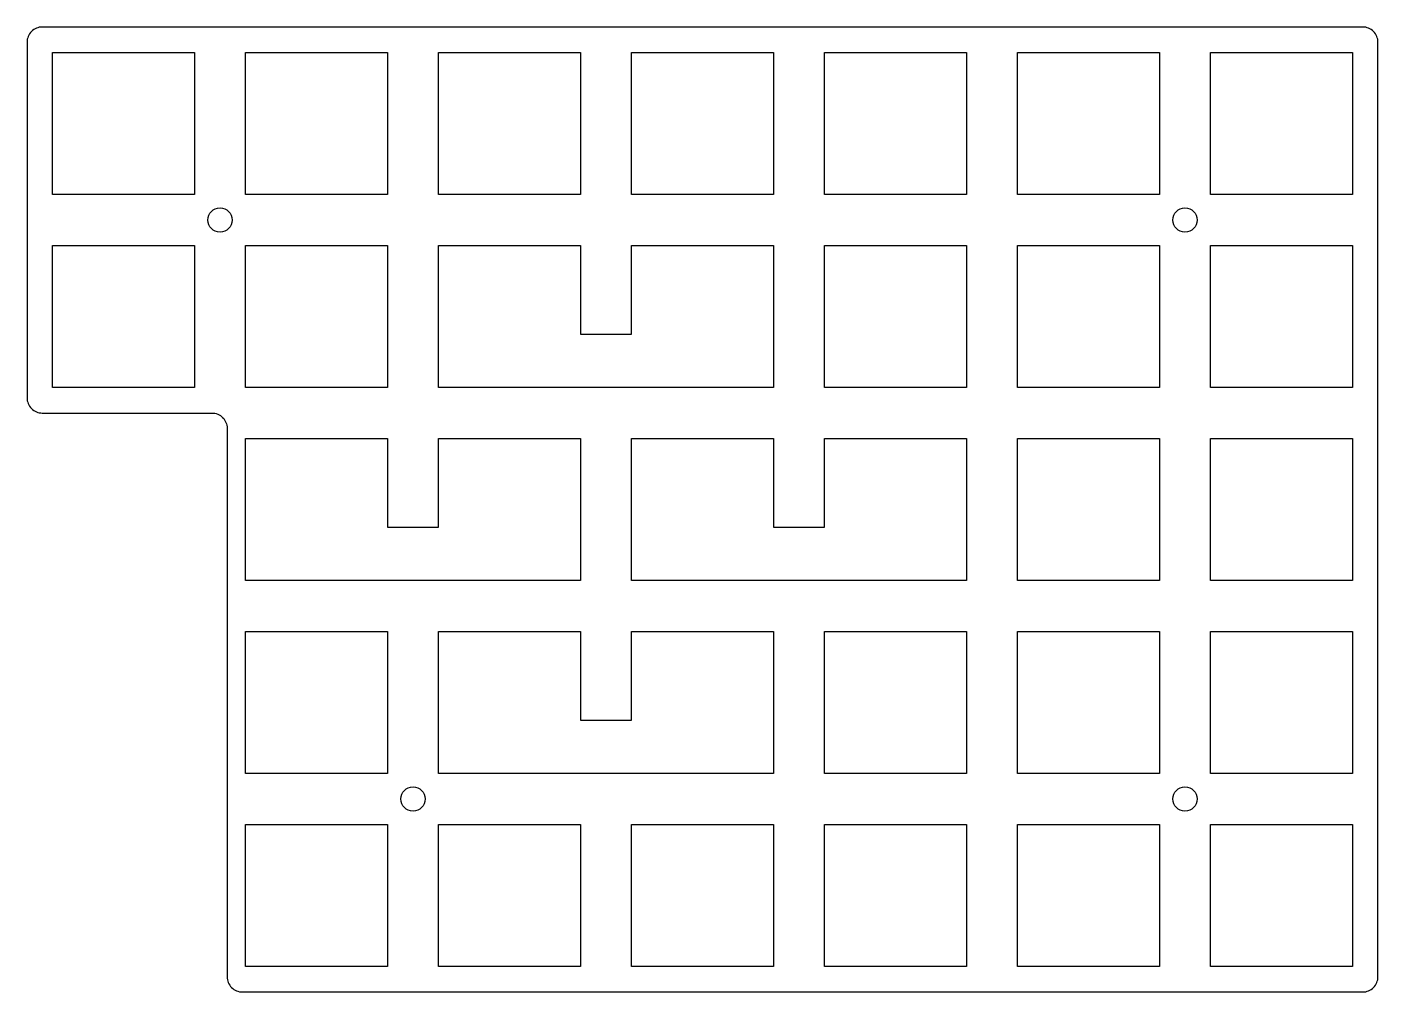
# Model space of a CAD drawing. Header units: millimetres. Extents: x -133 to 0, y -95 to 0.
import ezdxf

# ---------------------------------------------------------------- set-up
doc = ezdxf.new("R2010")
doc.units = ezdxf.units.MM
doc.layers.get('0').update_dxf_attribs({"linetype": 'CONTINUOUS'})

msp = doc.modelspace()

# ---------------------------------------------------------------- linework, layer by layer
msp.add_lwpolyline([(-113.3, -39.5), (-113.3, -93.5, 0.414214), (-111.8, -95), (-1.5, -95, 0.414214), (0, -93.5), (0, -1.5, 0.414214), (-1.5, 0), (-131.5, 0, 0.414214), (-133, -1.5), (-133, -36.5, 0.414214), (-131.5, -38), (-114.8, -38, -0.414214)], format="xyb", close=True)
for points in [[(-130.5, -2.5), (-116.5, -2.5), (-116.5, -16.5), (-130.5, -16.5)], [(-97.5, -16.5), (-111.5, -16.5), (-111.5, -2.5), (-97.5, -2.5)], [(-78.5, -16.5), (-92.5, -16.5), (-92.5, -2.5), (-78.5, -2.5)], [(-59.5, -16.5), (-73.5, -16.5), (-73.5, -2.5), (-59.5, -2.5)], [(-40.5, -16.5), (-54.5, -16.5), (-54.5, -2.5), (-40.5, -2.5)], [(-21.5, -16.5), (-35.5, -16.5), (-35.5, -2.5), (-21.5, -2.5)], [(-2.5, -16.5), (-16.5, -16.5), (-16.5, -2.5), (-2.5, -2.5)], [(-116.5, -35.5), (-130.5, -35.5), (-130.5, -21.5), (-116.5, -21.5)], [(-97.5, -35.5), (-111.5, -35.5), (-111.5, -21.5), (-97.5, -21.5)], [(-73.5, -30.25), (-73.5, -21.5), (-59.5, -21.5), (-59.5, -35.5), (-92.5, -35.5), (-92.5, -21.5), (-78.5, -21.5), (-78.5, -30.25)], [(-40.5, -35.5), (-54.5, -35.5), (-54.5, -21.5), (-40.5, -21.5)], [(-21.5, -35.5), (-35.5, -35.5), (-35.5, -21.5), (-21.5, -21.5)], [(-2.5, -35.5), (-16.5, -35.5), (-16.5, -21.5), (-2.5, -21.5)], [(-92.5, -49.25), (-92.5, -40.5), (-78.5, -40.5), (-78.5, -54.5), (-111.5, -54.5), (-111.5, -40.5), (-97.5, -40.5), (-97.5, -49.25)], [(-59.5, -40.5), (-59.5, -49.25), (-54.5, -49.25), (-54.5, -40.5), (-40.5, -40.5), (-40.5, -54.5), (-73.5, -54.5), (-73.5, -40.5)], [(-21.5, -54.5), (-35.5, -54.5), (-35.5, -40.5), (-21.5, -40.5)], [(-2.5, -54.5), (-16.5, -54.5), (-16.5, -40.5), (-2.5, -40.5)], [(-97.5, -73.5), (-111.5, -73.5), (-111.5, -59.5), (-97.5, -59.5)], [(-73.5, -68.25), (-73.5, -59.5), (-59.5, -59.5), (-59.5, -73.5), (-92.5, -73.5), (-92.5, -59.5), (-78.5, -59.5), (-78.5, -68.25)], [(-40.5, -73.5), (-54.5, -73.5), (-54.5, -59.5), (-40.5, -59.5)], [(-21.5, -73.5), (-35.5, -73.5), (-35.5, -59.5), (-21.5, -59.5)], [(-2.5, -73.5), (-16.5, -73.5), (-16.5, -59.5), (-2.5, -59.5)], [(-97.5, -92.5), (-111.5, -92.5), (-111.5, -78.5), (-97.5, -78.5)], [(-78.5, -92.5), (-92.5, -92.5), (-92.5, -78.5), (-78.5, -78.5)], [(-59.5, -92.5), (-73.5, -92.5), (-73.5, -78.5), (-59.5, -78.5)], [(-40.5, -92.5), (-54.5, -92.5), (-54.5, -78.5), (-40.5, -78.5)], [(-21.5, -92.5), (-35.5, -92.5), (-35.5, -78.5), (-21.5, -78.5)], [(-2.5, -92.5), (-16.5, -92.5), (-16.5, -78.5), (-2.5, -78.5)]]:
    msp.add_lwpolyline(points, close=True)
for centre in [(-114, -19), (-19, -19), (-95, -76), (-19, -76)]:
    msp.add_circle(centre, 1.2)

doc.saveas('drawing.dxf')
